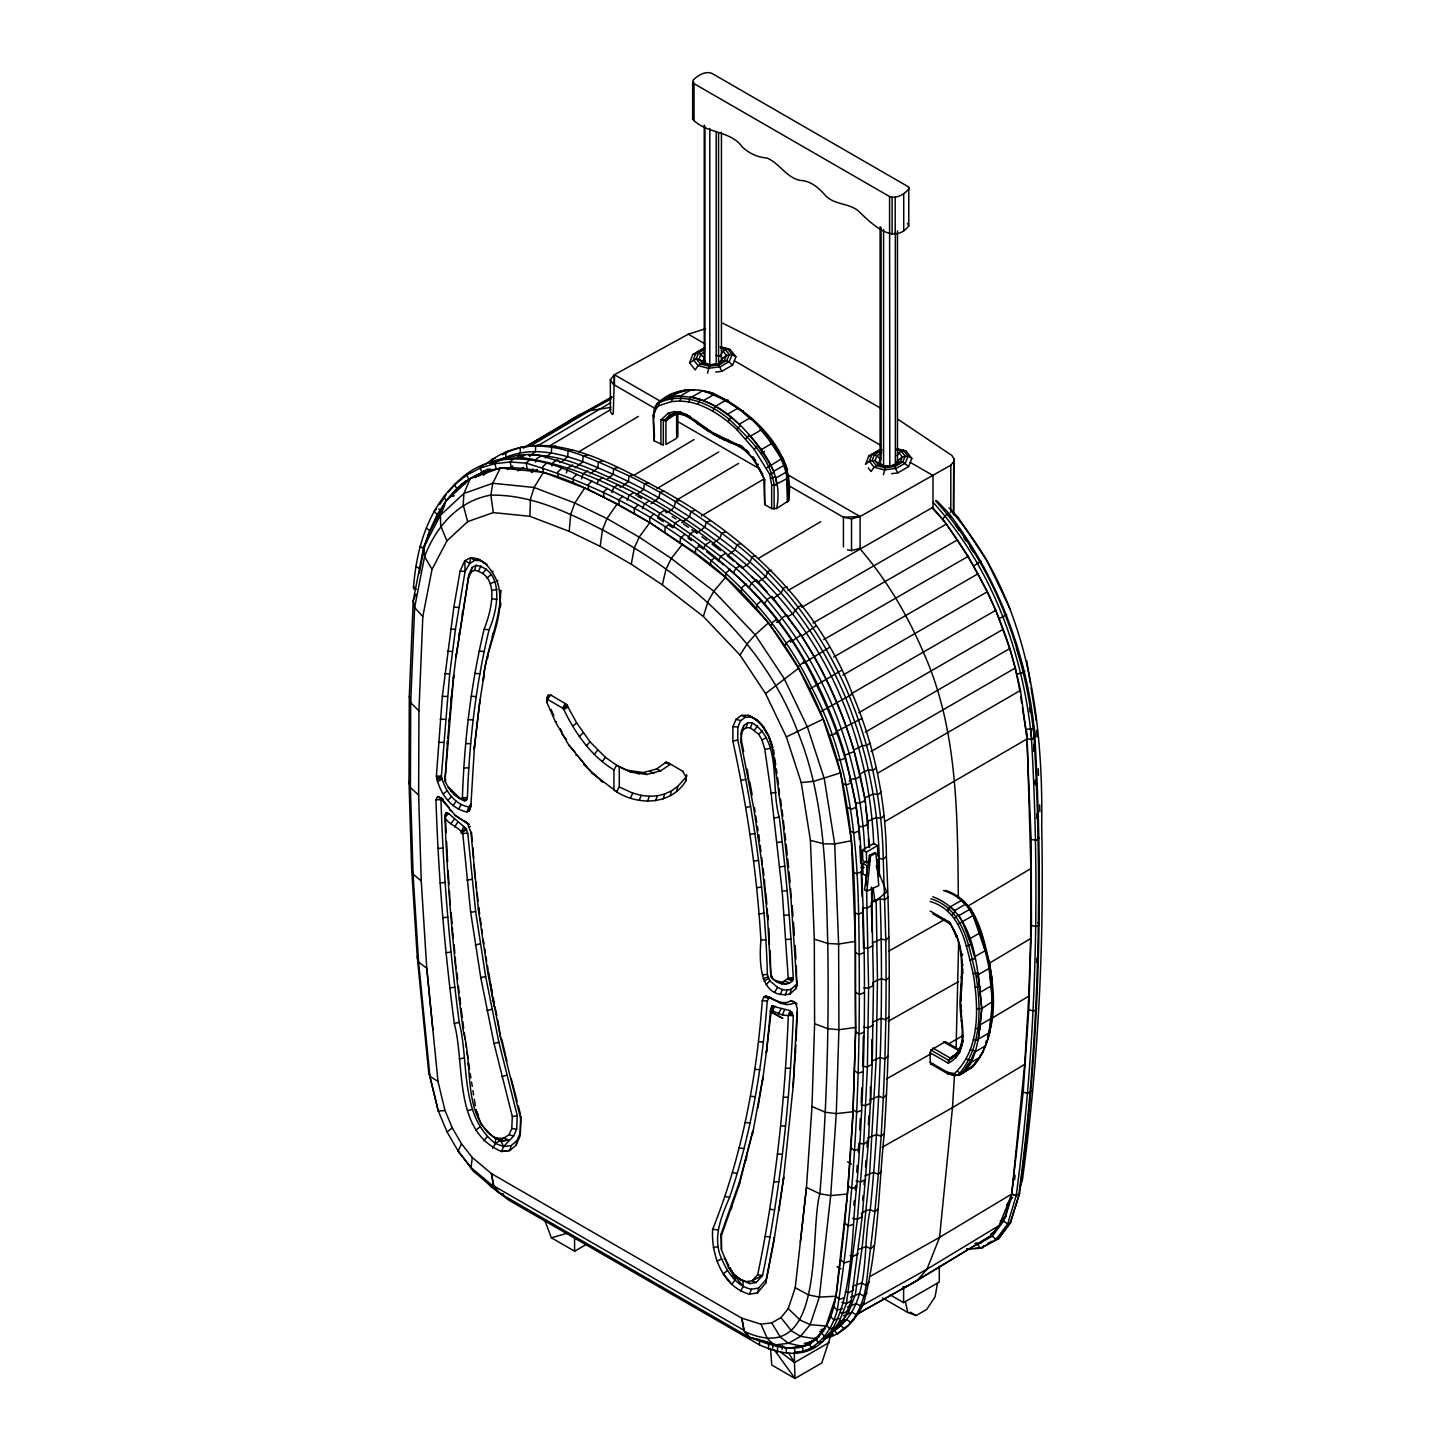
<?xml version="1.0" encoding="UTF-8"?>
<svg xmlns="http://www.w3.org/2000/svg" width="1451" height="1451" viewBox="0 0 1451 1451"><rect width="100%" height="100%" fill="white"/><g stroke="black" fill="none" stroke-linecap="round" stroke-linejoin="round"><path stroke-width="1.5" d="M677.835 436.824L677.871 412.701L665.918 420.663L660.93 419.938L668.149 413.263L673.754 411.612L679.993 412.048L686.577 414.533L712.804 432.688L742.858 447.089M444.967 1110.468L438.311 1111.14L428.607 1071.545L417.235 956.844L411.631 868.442L409.001 781.49L409.309 696.172L413.227 600.623L423.619 547.408L428.317 534.802L445.802 501.302C498.854 429.387 591.736 490.801 649.703 522.541L682.405 544.252C759.254 593.259 812.342 672.792 837.118 759.617C860.951 848.11 853.859 941.173 855.637 1031.879L853.025 1111.738C850.54 1161.217 846.477 1210.624 840.637 1259.831C836.628 1284.335 837.771 1312.121 821.774 1332.816C803.274 1358.517 772.658 1346.002 749.151 1337.115L744.417 1331.438L741.806 1318.161L491.436 1173.605L472.264 1157.499L461.491 1143.733L452.277 1127.844L444.967 1110.468L438.002 1081.43L426.757 968.198L421.243 880.938L418.632 795.094L418.94 710.863L422.821 616.548L432.017 569.391L446.89 540.915L467.675 521.635L493.267 512.602L529.869 516.302L569.191 531.338L600.206 546.356L631.294 564.221L662.327 584.844L703.372 616.475L739.974 655.036L765.548 693.596L786.351 736.908L801.224 782.542L810.42 840.329L814.301 939.123L814.61 1023.717L811.98 1106.514L806.466 1187.408L795.239 1287.69L788.256 1308.657L780.964 1317.599L771.732 1322.859L760.959 1324.183L741.806 1318.161L743.819 1330.259L750.113 1337.804L759.653 1339.618L759.435 1344.859C859.681 1389.931 849.035 1242.183 856.707 1186.882C865.268 1082.083 866.483 976.741 861.64 871.706C861.277 806.901 845.135 742.767 816.405 684.781C770.572 584.136 675.277 517.499 576.736 474.441C539.554 455.94 490.057 449.266 457.99 481.351C428.136 508.158 416.201 548.913 413.535 587.782L413.789 589.16M956.118 1048.13L958.621 943.223M966.529 1249.311L980.604 1248.241L995.985 1239.48L1007.683 1223.955L1010.222 1223.247L1019.545 1193.411L1010.222 1223.247L998.469 1238.864L980.604 1248.241L977.539 1244.559L992.321 1236.143L1003.566 1221.198L1011.728 1194.155L1024.66 1064.399L1028.813 996.148L1030.627 938.543L1030.917 868.55L1027.181 738.885L1020.488 690.404L1015.392 667.95L1009.805 648.506L995.767 610.272L987.387 591.718L968.234 556.35L946.306 524.119L932.612 507.36M732.846 741.189L732.918 726.606L736.092 719.297L741.425 715.361L748.19 715.307C762.101 720.131 769.211 734.333 772.839 747.664L768.413 736.002L762.627 726.316L755.608 719.134L764.06 727.459L762.627 726.316L768.776 736.002L773.129 751.745L782.724 820.831L790.904 897.552L796.853 984.231L795.964 988.512L789.961 994.062C758.51 999.83 759.308 960.109 760.904 940.139C756.932 873.194 747.102 806.683 732.846 741.189L737.707 739.883L737.852 727.078L740.681 720.621L745.433 717.157L751.491 717.157L758.002 720.893L748.19 715.307L751.491 717.157M961.288 1000.41L961.251 993.064L961.251 1000.392M825.546 1338.257L838.551 1327.066L843.829 1319.521L851.284 1300.822L862.202 1216.7L868.46 1141.338L872.232 1064.2L873.448 985.41L871.543 889.499M823.243 1338.91C841.997 1335.446 856.543 1319.775 863.817 1302.817C878.345 1247.806 878.49 1189.747 884.276 1133.322C890.279 1041.165 890.642 948.7 886.398 856.453C885.872 800.716 874.391 745.324 852.462 694.068C818.273 604.65 746.213 537.106 664.068 491.236C611.306 463.631 540.552 420.01 484.96 464.701M908.779 187.397L908.779 188.902C904.426 194.289 896.609 199.041 889.572 196.538L694.031 83.65L692.907 80.385C697.478 75.652 705.113 70.718 711.861 73.348L907.401 186.236L908.779 187.397L908.779 225.957C892.746 246.416 870.4 222.221 857.595 210.286C847.511 202.759 833.2 204.881 824.549 194.543C818.201 187.36 810.202 180.577 800.118 180.432C786.261 177.403 779.55 163.437 767.089 158.032C757.803 157.379 749.169 153.443 742.404 147.113C730.379 130.082 706.583 134.145 692.653 119.218L692.653 82.181M908.779 225.957L907.401 223.291M743.674 751.545L741.425 740.518L741.588 730.524L743.837 725.464L747.61 722.779L752.434 722.834C782.307 742.187 770.227 787.077 779.278 817.149C785.88 870.473 790.523 924.051 793.225 977.72L792.5 980.749C786.515 987.514 774.018 982.889 770.826 975.707L767.561 917.83L762.011 864.125L754.012 809.64L740.971 742.313L741.588 730.524M960.344 1048.529L957.424 1052.973L950.278 1058.087L948.283 1063.202C972.17 1050.778 959.238 1020.887 960.888 999.594C962.43 972.859 966.275 944.275 948.283 921.458C965.405 944.039 961.795 971.898 960.163 998.197C958.222 1018.874 971.59 1047.876 948.646 1060.3L948.283 1063.202L930.145 1052.737L930.943 1050.034L945.417 1041.673L959.564 1049.817M492.723 1148.213L495.426 1143.533L495.535 1138.31C461.98 1116.164 473.516 1066.612 463.54 1032.604C453.909 961.179 447.67 889.336 444.913 817.312L445.929 812.76L448.577 813.485L465.753 828.231L467.802 833.509L475.638 911.518L485.65 976.541L498.872 1042.199L517.263 1115.746L516.665 1129.186L513.618 1136.079L503.624 1146.562L501.484 1151.459C453.202 1131.236 465.245 1065.27 454.272 1023.3C444.532 949.154 438.311 874.554 435.971 799.809L437.531 796.853L442.301 798.485M863.363 1035.978L862.656 1066.358L867.39 1066.848L872.232 1064.2L871.906 1039.605M664.957 532.336L665.066 527.62L669.274 523.992M768.504 1349.23L768.631 1344.025M520.601 1118.521L520.02 1136.097L516.175 1145.165L509.845 1150.498L501.484 1151.459L509.845 1150.498L511.133 1145.637L516.919 1140.74L520.456 1132.433L520.982 1116.272L520.601 1118.521L500.867 1038.952L488.044 974.002L478.395 909.741L470.976 832.656L467.621 823.842L455.015 815.226L439.345 796.835M673.754 411.612L675.549 413.263L689.66 416.383C683.711 413.499 676.547 412.157 670.235 414.75L663.325 421.008L663.343 445.185L653.948 440.669C656.16 429.641 649.159 414.224 658.899 405.645L671.505 401.601L673.064 396.613C719.279 392.641 754.647 435.336 774.272 472.083M749.151 1337.115L787.022 1348.215L802.403 1346.328L815.589 1338.82L826.018 1326.033L835.957 1296.215L847.402 1194.046L853.025 1111.738L855.673 1027.435L855.383 941.354L851.429 840.782L840.601 772.839L823.116 719.134L798.649 668.185L768.558 622.787L725.482 577.444L695.319 553.738L649.848 522.614L617.237 503.86L584.68 488.08L543.436 472.337L500.359 467.947L470.287 478.612L445.802 501.302L437.204 514.47L429.732 530.74L423.855 548.895L419.339 573.127M856.344 1314.606L917.014 1280.634L989.528 1236.633L999.304 1225.406L1011.746 1194.028L1023.173 1092.023L1028.777 1009.715L1031.443 925.466L1031.135 839.404L1026.492 729.327L1033.547 728.692L1034.327 727.459L1033.058 726.407M1036.758 962.666L1036.885 958.222M529.869 516.302L530.486 499.108L534.077 487.463L543.436 472.337L542.511 467.041L546.447 463.268M861.168 1102.869L861.785 1087.833M861.078 1105.009L865.812 1105.608L870.654 1102.978L870.364 1087.071M795.874 1045.01L793.117 1086.745L797.252 1008.391L795.71 1003.639L793.897 1001.535L790.777 1000.845C781.617 1006.087 773.945 998.488 765.62 995.894L763.77 996.91L762.265 1000.827C756.588 1078.818 741.824 1156.61 712.641 1229.378C711.008 1254.807 722.616 1286.946 749.496 1294.256L757.476 1292.841L765.856 1282.884L774 1240.623L783.721 1177.051L778.951 1210.751L779.332 1207.305M796.073 1040.621L797.306 1012.145M500.305 592.316L500.722 590.176C500.649 620.865 485.704 649.74 483.292 680.465C484.979 647.11 508.104 614.535 497.149 581.361C492.161 570.551 483.945 557.674 470.596 557.71L464.828 560.721L460.112 571.041L453.855 607.098L442.337 696.299L436.388 776.122C439.091 791.865 450.409 808.86 467.004 811.943L469.199 810.964L470.831 806.393L474.513 745.941L480.027 699.582L474.169 749.568L474.513 745.941M437.531 796.853L441.594 798.503L440.977 799.682C443.299 874.191 449.52 948.573 459.223 1022.502C469.38 1062.404 459.278 1115.474 495.426 1143.533L509.065 1134.7L511.786 1128.552L512.33 1116.544L494.029 1043.541L480.753 977.593L470.686 912.334L462.833 834.017C459.35 826.744 448.631 825.093 444.913 817.312L445.929 812.76M457.627 797.107L461.2 798.939L462.416 797.651C464.32 740.989 470.868 684.364 484.144 629.208C490.638 612.449 501.411 575.811 474.55 570.261L471.194 572.093L468.455 578.224L456.013 657.013L468.836 574.777L472.083 567.504L476.091 565.31C505.365 570.769 497.439 610.907 489.041 629.843C475.819 684.781 469.308 741.171 467.403 797.597L466.061 800.517L464.374 800.771C455.342 797.071 447.652 789.435 445.004 779.967L453.764 675.078L451.061 700.035M930.145 1052.737L930.145 1062.259L947.594 1072.325L948.464 1073.994C977.865 1083.045 979.915 1025.422 981.765 1008.572C977.122 969.649 976.795 913.06 932.83 896.754M959.002 1075.318C997.109 1056.31 994.515 1004.019 989.274 968.289C981.855 938.942 977.557 900.853 943.531 890.569M740.336 1279.582L746.521 1281.65L752.053 1280.761L757.676 1274.83C775.433 1189.512 784.918 1102.615 788.31 1015.573L789.997 1010.603L793.298 1015.537C789.906 1102.778 780.384 1189.856 762.591 1275.375L756.134 1282.539L749.967 1283.573L740.336 1279.582L734.133 1274.722L728.547 1267.575L721.455 1249.601L721.292 1233.531L739.684 1181.241L752.906 1130.837L739.212 1185.104L720.911 1236.977M680.156 542.747L680.428 538.121L684.654 534.512M859.663 1129.749L860.298 1118.503M868.423 1124.688L868.931 1115.692M470.831 806.393L471.176 803.473L468.782 806.956C454.163 804.398 444.514 789.652 441.376 776.14L449.701 673.881L455.451 629.371L465.045 571.531L464.828 560.721L469.798 563.405L477.633 558.635L485.051 563.387M954.504 1074.574L952.491 1107.639L939.559 1237.377L926.953 1269.244L917.014 1280.634L856.689 1314.316M445.004 779.967L447.597 740.808L447.253 743.982M869.312 1276.898L939.559 1237.377L1011.746 1194.028L1016.153 1195.842L1019.563 1193.284C1040.294 1038.989 1043.759 882.77 1034.327 727.459M796.291 965.786L796.726 986.154M977.285 977.448L977.557 973.512M950.278 1073.958L948.392 1074.121L947.594 1072.325L954.468 1073.559C980.713 1048.674 978.482 1006.958 973.276 973.857C966.058 946.397 962.213 910.956 930.145 901.47M973.276 1039.678L978.174 1040.294L981.765 1008.572L978.174 972.696L973.276 973.857M986.245 950.822L985.737 952.4L973.095 915.599L969.087 908.544L970.501 908.181L973.947 914.982L982.236 936.983L989.963 965.35C993.554 987.895 995.985 1012.163 988.893 1034.11L992.484 1002.387L988.893 966.529L989.963 965.35C982.926 937.001 977.847 900.654 945.417 890.406M991.74 1014.848L992.52 1003.892M775.614 980.695L782.47 982.381L788.238 978.119L782.18 891.204L771.116 793.244L764.786 749.296L762.047 740.028L758.692 734.315L750.348 727.767L746.213 727.713L743.039 729.944L741.153 734.188M856.743 1172.154L857.233 1165.479M858.23 1152.13L858.883 1143.243M865.503 1167.094L865.993 1160.419M866.991 1147.07L867.48 1140.413M447.779 738.595L451.424 696.752M695.319 553.738L695.7 549.167L699.962 545.594M793.461 1083.571L783.34 1180.443M569.191 531.338L570.696 514.47L574.814 503.025L584.68 488.08M671.505 401.601L679.92 400.966L681.716 395.978C671.414 396.141 654.129 398.39 654.528 411.993M774 1240.623L774.399 1237.104L766.273 1279.256L758.692 1287.98L751.382 1289.286C736.382 1286.203 727.368 1272.019 721.655 1258.924C712.133 1238.156 721.22 1216.736 729.617 1197.329C751.038 1133.938 762.319 1067.537 767.253 1000.936L769.356 997.708C777.536 1001.263 785.789 1007.738 795.003 1002.55L796.091 1002.804M853.859 1205.201L854.258 1200.811M855.274 1189.82L855.691 1185.431M862.601 1200.14L863.019 1195.751M864.034 1184.778L864.433 1180.37M957.424 936.058L956.227 935.913M770.753 1008.409L766.328 1052.973L771.823 1005.996L789.997 1010.603M710.428 565.346L710.881 560.812L715.162 557.257M685.706 781.128L686.595 775.142L685.706 781.128C670.398 806.03 635.738 805.722 613.936 790.033L613.936 769.919L616.621 765.221L605.339 757.277L590.031 741.86L576.718 722.961L566.561 704.424L550.763 694.975L548.025 695.247L546.791 702.248L555.515 722.036L568.665 744.853L592.026 773.165L616.621 791.666L619.287 786.95L619.287 766.835L616.621 765.221L630.985 772.132L646.856 774.471L660.64 770.789L670.58 764.26L665.991 762.247L656.505 769.012L643.21 772.567L627.902 770.3M962.811 969.032L962.176 975.326L962.775 972.315M459.423 1000.374L459.731 997.454L460.566 1004.038M866.882 891.204L870.564 855.854L875.932 853.333L878.78 885.582L866.882 891.204L864.56 889.935L869.403 855.238L874.753 852.68L875.932 853.333M449.012 721.872L449.357 718.644M458.915 635.828L459.296 632.418M468.455 578.224L468.836 574.777M476.599 726.044L476.962 722.707M800.353 1242.11L806.466 1187.408L819.851 1193.81L830.697 1195.551L847.402 1194.046M462.125 614.861L462.506 611.361M487.536 658.464L487.953 654.836M758.329 1104.465L757.912 1108.02L762.936 1077.386L752.489 1134.482M795.239 1054.714L795.583 1051.576M1014.594 1179.754L1015.083 1175.328M1018.783 1194.844C1039.533 1040.421 1042.997 884.112 1033.547 728.692M765.856 1282.884L766.273 1279.256M492.361 636.971L492.796 633.271M746.249 1160.183L746.703 1156.429M500.395 606.99L500.867 603.144M472.264 1157.499L471.067 1167.565L473.606 1171.41L499.253 1192.668M705.531 328.724L688.282 334.202L614.426 374.703L613.247 413.952M953.361 513.817L953.779 458.607L952.001 455.56L898.133 419.412M453.401 678.415L456.394 653.639M796.508 987.133L797.125 982.726M741.28 591.845L741.824 587.455L746.104 583.919M739.212 1185.104L739.684 1181.241M770.826 975.707L770.155 950.623M731.395 1209.173L731.903 1205.219M796.853 984.231L797.179 981.565M769.411 944.329L768.849 928.513M600.206 546.356L602.437 529.851L606.953 518.587L617.237 503.86M692.653 119.218L692.907 117.44M762.537 1080.832L766.708 1049.635M794.803 948.083L795.148 945.508L795.91 959.02M452.621 936.421L452.422 927.606M449.919 904.717L449.484 890.914M781.998 1349.212L782.524 1345.621M470.124 809.604L470.741 805.486M767.561 917.83L767.307 908.671M654.619 411.758L655.272 407.368L653.222 415.421L653.948 440.669M790.904 897.552L790.668 888.737M474.785 877.982L474.241 864.742M765.094 891.095L764.441 879.741M795.964 988.512L796.98 983.325M455.777 968.307L455.306 957.388M736.908 429.677C723.342 416.818 707.272 405.681 688.717 401.854L690.73 396.885C709.811 400.821 726.316 412.247 740.246 425.469L736.908 429.677L754.139 449.302L769.683 474.277L771.678 484.815L771.678 508.63L776.684 508.43L788.6 500.776C796.399 452.059 752.706 411.776 712.749 393.185C693.215 386.365 664.612 389.412 654.183 409.236L654.782 411.25M479.628 703.01L483.691 676.928M445.04 780.475L445.348 776.865M762.011 864.125L761.811 857.686M478.395 909.741L478.776 907.474L479.664 913.894M516.175 1145.165L516.919 1140.74M756.606 608.114L757.313 604.069L761.666 600.623M779.387 795.039L779.151 788.492M937.509 1283.047L935.097 1296.741L926.754 1309.401L916.125 1315.549L907.782 1312.502L882.607 1297.974M772.621 1348.179L773.274 1344.497M707.508 373.161L709.648 365.017L718.082 363.911L721.818 371.311L715.688 372.109M743.039 729.944L743.837 725.464M883.441 474.749L885.582 466.605L894.034 465.499L897.734 472.881L891.603 473.679M751.763 457.265L745.651 449.955L739.049 444.84L751.763 457.265L762.773 474.169M773.129 751.745L773.51 749.605L774.145 753.94M482.82 941.772L483.219 939.613L483.909 943.93M631.294 564.221L634.25 548.133L639.165 537.124L649.848 522.614L649.667 517.717L653.821 514.089M758.311 836.955L758.71 834.797L759.562 841.036M468.111 1064.961L468.51 1062.803L469.525 1069.224M989.673 1028.541L990.743 1022.955M471.194 572.093L472.083 567.504M427.011 541.459L428.317 534.802M475.565 1111.956L475.964 1109.888L478.395 1115.384M488.461 971.97L494.065 1006.414M948.827 514.996L949.117 513.563L936.711 500.631M469.199 810.964L470.16 806.339M754.012 809.64L754.429 807.572L755.082 811.762M676.728 791.14L677.708 786.424L686.432 776.702M770.554 1348.396L771.751 1365.028L795.003 1378.45L821.756 1363.015L830.625 1336.117M771.823 1005.996L770.408 1011.583L782.688 1018.312L770.408 1011.583M787.385 502.246L786.424 470.723L787.512 469.652L782.905 457.99L766.727 467.893M749.097 782.162L747.265 769.193M697.786 404.194L700.071 399.315M546.646 700.507L548.025 695.247M721.455 1249.601L721.292 1233.531M662.327 584.844L665.973 569.245L671.305 558.472L682.405 544.252M961.85 1044.611L962.902 1040.204M670.271 795.71L671.45 790.886L677.708 786.424M757.476 1292.841L758.692 1287.98M740.971 742.313L741.425 740.518M789.961 994.062L791.212 989.201L796.635 984.195M500.867 1038.952L497.693 1019.763M897.48 230.836L897.48 460.42L895.376 464.048L889.789 466.279L883.586 465.88L880.104 463.087L881.083 459.368L881.083 227.535M771.261 626.215L772.204 622.66L776.611 619.359M663.198 798.975L664.576 794.042L671.45 790.886M746.213 727.713L747.61 722.779M535.51 462.125L536.507 458.716L541.205 455.814C643.047 485.468 740.083 547.081 800.916 635.048L801.786 636.209C824.603 671.323 841.997 709.829 853.805 749.986L865.286 800.263L869.602 847.547M551.87 466.043L552.885 462.615L557.583 459.713L560.122 462.706M566.398 472.99L567.94 467.839L572.637 464.937M987.478 1036.54L989.328 1030.41L989.963 1032.332C985.9 1045.627 980.803 1061.026 969.087 1069.224L974.328 1064.798L982.744 1052.138L981.602 1054.061M1011.492 1197.057L1005.343 1217.389L994.352 1232.026L990.725 1234.075M1016.153 1195.842L1007.683 1223.955L1003.566 1221.198M959.8 1052.32L959.474 1049.871L962.648 1041.038L962.122 1045.155M474.55 570.261L476.091 565.31M703.372 616.475L707.979 601.585L713.838 591.246L725.482 577.444L725.972 572.945L730.252 569.372M581.506 478.866L583.102 473.751L587.818 470.85M712.804 410.978L715.488 406.262L726.189 400.077L728.021 400.041L728.855 401.709M774.798 1005.978L772.023 1011.891L770.826 1010.64L772.821 1005.525M597.25 483.709L598.356 480.335L603.072 477.433M1019.581 1188.333L1022.411 1179.863A2630.409 1518.671 60 0 0 1041.709 826.798C1043.215 716.395 1027.78 598.737 952.509 512.584M785.317 995.186L787.022 990.199L791.212 989.201M655.616 800.825L657.321 795.819L664.576 794.042M445.131 780.983L445.421 778.117M467.004 811.943L468.782 806.956M611.887 492.56L613.682 487.572L618.38 484.67L620.647 487.5M647.563 801.297L649.359 796.309L657.321 795.819M749.496 1294.256L751.382 1289.286M445.802 501.302L440.415 515.268L423.619 547.408L424.599 556.567L414.623 607.588L410.706 702.683L410.415 787.621L413.063 874.173L418.613 962.158L429.931 1076.316L438.311 1111.14M446.817 812.451L444.913 817.312L448.577 813.485M627.122 500.359L629.027 495.444L633.742 492.542M710.518 365.471L705.295 364.092L702.901 361.081L704.261 357.563L698.548 352.919L692.798 354.552L689.57 362.804L695.192 369.914L698.076 365.616L702.393 363.113L710.518 365.471L718.082 363.911M878.834 462.651L880.213 459.151L876.948 455.632L872.015 454.344L868.732 456.122L865.521 464.393L869.312 461.237L875.026 460.511L881.229 465.662L886.452 467.059L878.345 464.683L874.01 467.186L871.126 471.502L868.315 467.947M732.664 365.035L735.893 356.765L732.102 354.624L726.371 355.368L722.58 358.506L721.201 362.024L726.933 360.392L732.664 365.035L721.818 371.311M897.734 472.881L908.598 466.605L911.845 458.353L906.222 451.243L903.338 450.245L899.003 452.766L897.081 455.632M639.165 800.372L641.197 795.384L649.359 796.309M415.784 594.402L413.227 600.623L414.623 607.588L422.821 616.548M642.376 508.793L644.407 503.932L649.123 501.03M771.243 1010.44L782.361 1015.047L784.429 1010.077M750.348 727.767L752.434 722.834M470.287 478.612L463.885 493.485L463.195 504.875L467.675 521.635M533.007 468.873L531.392 472.609L537.287 469.362M785.1 645.84L786.369 642.938L790.849 639.782L790.469 642.122L800.916 635.048C824.168 671.087 842.052 710.482 854.276 751.564L845.044 755.046C823.842 684.255 786.297 616.058 728.402 568.846M948.464 1073.994L958.367 1075.409L962.394 1072.996L970.9 1060.228L975.036 1050.796L970.193 1049.889M727.84 421.552L730.905 417.108M780.185 994.497L782.379 989.582L787.022 990.199M473.606 1171.41L458.153 1151.078L461.491 1143.733M436.551 520.891L444.75 505.365M630.496 798.014L632.763 793.117L641.197 795.384M478.667 570.733L480.988 565.872M778.588 1013.904L780.928 1009.044M824.204 1338.384L833.726 1329.678L839.004 1322.133L846.459 1303.451L857.378 1219.33L863.635 1143.987L867.39 1066.848L868.623 988.077L866.61 889.916M1011.093 1221.397L998.469 1238.864L995.985 1239.48L992.321 1236.143M500.359 467.947L492.76 483.274L490.873 495.117L493.267 512.602M673.119 394.599L670.834 394.581L667.351 398.082L670.834 394.581L683.784 390.446L694.521 389.884L692.435 389.793M1031.008 1091.061L1027.616 1093.437L1023.173 1092.023M463.758 826.399L461.218 832.439L466.732 829.863M984.141 1245.575L982.998 1247.679L974.909 1248.295M458.462 809.386L461.055 804.634M723.378 564.802L718.372 560.775L720.875 556.186L725.627 553.303M733.408 572.873L735.965 568.32L740.699 565.437L742.15 567.831L746.993 565.038L750.167 561.972L751.89 556.894L755.808 555.715M740.518 1291.281L743.148 1286.547L743.039 1281.215L734.133 1274.722L743.039 1281.215M546.973 699.799L550.763 694.975M613.936 769.919C591.083 755.971 575.195 733.317 563.822 709.521L562.643 708.106L565.328 703.39M956.227 1057.906L956.155 1055.185L960.598 1047.695M749.206 587.256L751.799 582.794L756.551 579.91L767.162 591.972M774.78 992.012L777.518 987.351L769.792 980.749L767.398 974.51C765.167 895.557 754.502 817.004 737.707 739.883M884.765 821.592L1027.181 738.885L1031.661 739.502L1035.035 737.199C1028.015 656.342 998.252 578.205 949.117 513.563L945.562 515.359L942.769 519.113C980.296 570.261 1009.515 629.045 1019.944 691.982M985.737 1044.611L986.245 1040.621M677.726 412.683L676.638 414.478L676.638 438.311L665.918 444.478L665.918 420.663L670.235 414.75L677.907 413.462M974.328 1064.798L973.095 1066.811L962.394 1072.996L956.155 1075.318L954.468 1073.559M952.037 915.236L955.502 911.174L950.278 906.821L948.392 908.852L947.594 911.554L950.278 906.821L960.979 900.654L962.865 900.491L968.089 905.968L960.979 900.654L962.793 900.618L963.645 902.286M991.069 1022.629L991.432 1019.219M764.55 603.543L767.253 599.317L771.986 596.452L801.786 636.209L816.206 625.707M739.974 655.036L747.591 643.319L755.155 634.776L768.558 622.787M439.78 504.44L445.765 495.408M961.596 983.415L961.233 986.716M735.893 356.765L730.288 349.655L727.404 348.675L723.07 351.178L720.186 355.495L722.58 358.506M454.635 826.87L457.645 822.391M754.574 730.034L757.567 725.554M771.061 976.849L771.769 975.798L772.512 977.448L771.043 976.704M961.378 988.349L961.015 991.505M745.687 438.946L749.26 434.974C768.395 455.995 782.615 478.993 776.684 508.43M602.238 761.702L605.339 757.277M453.057 805.631L456.176 801.242M980.332 561.936L980.967 561.047L974.074 565.799M961.233 996.71L960.888 999.594M993.554 1000.9L981.765 1008.572L976.777 1008.771M797.977 666.843L804.162 661.674L803.455 663.325L829.428 647.418M734.95 1280.127L729.835 1267.775L734.823 1276.082L728.547 1267.575L729.835 1267.775L734.913 1276.136L734.95 1280.127L731.757 1284.407L723.396 1273.797L727.441 1270.514M482.893 573.363L486.139 569.082M450.88 823.66L454.127 819.398M961.378 1005.253L961.015 1007.865M959.202 1052.936L948.555 1060.264L930.943 1050.034M786.859 484.561L843.43 517.227L851.519 518.878L860.098 516.538L950.822 465.191L953.361 461.98M497.149 581.361L497.874 580.454M594.257 754.411L597.612 750.24M961.596 1010.458L961.233 1012.907M1006.432 1205.001L1012.689 1197.347M612.286 414.514L610.363 411.413L610.363 379.654L614.426 374.703L661.221 401.709M1006.395 1215.775L1000.192 1221.107M546.791 702.248L547.136 696.97M957.424 1052.973L950.278 1058.087L932.83 1048.003M563.133 708.523L566.561 704.424M754.139 449.302L757.912 445.602M483.745 1140.812L487.191 1136.75M991.069 980.531L992.139 979.262L989.328 964.589M791.756 1011.601L788.31 1015.573L782.361 1015.047M803.582 1346.002L807.554 1345.15L810.148 1342.157L817.385 1339.037M483.292 475.021L489.712 468.999M459.84 486.103L450.517 496.532L454.254 495.861M448.341 492.07L457.99 481.351M766.237 984.685L769.792 980.749M447.924 800.39L451.551 796.526M484.035 474.767L489.912 469.326M586.385 745.723L590.031 741.86M954.468 918.247L958.367 914.71L962.394 921.784L970.9 944.365L975.036 958.585L970.193 960.09M724.158 1258.906L724.938 1258.09L728.855 1265.834M849.234 781.2L851.193 779.151L855.782 778.752L860.624 776.067L859.953 774.09L864.778 771.315L868.768 769.901L873.194 770.318L876.386 767.67M445.294 781.509L445.675 779.423M869.276 1282.14L866.138 1285.26C863.635 1301.565 857.178 1317.961 844.409 1328.935L841.127 1325.869L837.481 1326.468L848.273 1313.028L855.346 1294.546L862.148 1247.425L869.657 1173.206L876.223 1058.523L877.456 980.024L876.15 900.092L880.213 898.84L884.856 899.783L887.994 897.008M878.018 1208.756L874.862 1211.857L866.138 1285.26L861.531 1282.974L854.258 1285.659M873.955 1245.72L870.8 1248.839L866.193 1246.554L858.938 1249.275M867.099 1292.932L863.925 1296.069L859.391 1293.712L850.54 1297.321M863.817 1302.817L860.588 1305.991L856.253 1303.542L847.457 1307.097M461.998 831.913L465.753 828.231M859.5 1311.686L856.217 1314.914L852.154 1312.284L843.448 1315.821M881.482 1171.302L878.327 1174.385L874.862 1211.857L870.255 1209.644L866.211 1210.533L861.386 1213.308L862.202 1216.7L857.378 1219.33L852.626 1218.368M436.279 509.138L434.049 511.278L437.204 514.47M884.276 1133.322L881.138 1136.369L878.327 1174.385L873.72 1172.299L864.85 1175.981M445.82 494.7L443.534 496.913L446.328 500.432M498.6 460.003L494.809 463.667L480.263 468.02L466.787 475.13L454.453 484.761L456.865 488.624M854.149 1319.285L850.739 1322.55L847.058 1319.721L840.075 1322.26M470.414 471.648L466.787 475.13L468.818 479.374M483.999 464.447L480.263 468.02L481.95 472.573M514.017 458.262L510.135 461.98L494.809 463.667L496.169 468.528M530.05 459.405L526.133 463.159L510.135 461.98L511.26 467.059M758.692 734.315L762.482 730.669M561.537 468.51L557.601 472.264L558.454 477.56M576.736 474.441L572.782 478.213L573.58 483.437M886.47 1094.925L883.333 1097.917L881.138 1136.369L876.513 1134.428L867.644 1138.183M839.73 1331.71L837.318 1333.995L834.488 1330.658C872.631 1303.959 861.295 1249.13 870.255 1209.644C880.63 1106.424 883.405 1002.514 880.213 898.84M888.048 1056.092L884.91 1059.049L883.333 1097.917L878.707 1096.158L869.838 1099.949M592.044 481.061L588.054 484.797L588.761 489.966M563.423 708.868L567.268 705.259M829.482 1337.441L833.219 1333.959M607.443 488.334L603.416 492.034L603.961 497.131M888.973 1016.843L885.835 1019.745L884.91 1059.049L880.285 1057.453L871.398 1061.298M622.878 496.242L618.815 499.942L619.196 504.948M962.648 954.014L962.122 955.483M579.294 736.473L583.211 732.936M889.282 977.248L886.144 980.078L885.835 1019.745L881.192 1018.348L872.323 1022.248M638.349 504.785L634.232 508.467L634.45 513.364M888.955 937.292L885.817 940.103L886.144 980.078L881.501 978.863L877.456 980.024L872.631 982.799L873.448 985.41L868.623 988.077L863.871 987.859M487.028 578.06L490.964 574.596M765.548 693.596L798.649 668.185M884.076 815.607L880.938 818.364L876.295 817.493L867.426 821.574L867.789 828.013M886.398 856.453L883.26 859.21L885.817 940.103L881.192 939.015L872.305 943.005M672.684 414.805L665.918 420.663L660.93 419.938L660.93 444.695M881.102 791.956L877.946 794.676L873.357 793.933L864.506 798.05L865.032 802.312M981.602 938.18L982.236 936.983M689.57 362.804L696.244 358.814L702.901 361.081M871.38 887.123L872.631 900.309L874.935 901.579L886.615 892.02L876.132 865.902M676.239 412.556L668.222 417.834L677.145 412.683M562.716 425.887L567.359 422.15M459.477 1153.364L447.071 1131.98L452.277 1127.844M443.281 793.915L447.361 790.668M475.765 1130.184L479.882 1126.992M466.351 480.607L461.164 484.616L464.81 484.054M473.334 477.433L488.008 468.963M475.257 477.669L484.162 470.65M478.377 476.218L485.214 470.922M572.601 726.135L576.718 722.961M869.983 743.075L866.719 745.56L862.547 745.651L853.805 749.986L859.391 771.896M809.731 688.989L841.544 670.308M840.927 1330.585L847.91 1325.597M1006.74 614.698L999.376 618.507M861.967 718.426L837.318 731.032M469.471 826.997L470.378 826.399M852.462 694.068L820.268 711.969M509.954 456.231L495.498 460.529L490.837 463.413C507.07 457.355 523.485 451.986 541.205 455.814M505.293 459.133L520.546 457.5L525.244 454.598M679.884 520.165L675.168 523.031L672.883 527.765L669.074 525.316M792.645 1012.925L788.31 1015.573L793.298 1015.537M710.464 541.676L705.712 544.56L703.263 549.167L698.203 545.503M999.304 1225.406L926.953 1269.244L860.697 1306.299M764.024 981.184L768.413 978.536M1024.66 1064.399L952.491 1107.639L882.226 1147.233M524.809 447.216L612.086 396.83M523.285 448.196L578.931 415.004L589.65 410.706L611.071 398.952M486.829 471.793L490.674 469.507M530.123 446.201L589.65 410.706L610.889 407.368M988.857 963.5L1030.627 938.543M962.358 1035.905L948.845 1043.722M990.833 1018.874L1028.813 996.148M537.614 445.838L610.744 402.689M507.27 469.399L513.019 465.971M549.439 446.056L610.98 409.382M517.898 470.886L523.63 467.476M578.641 451.914L638.386 416.419M968.234 905.914L1030.917 868.55M634.268 475.039L694.086 439.562M656.904 488.606L718.698 452.005M676.765 500.015L738.559 463.413M701.45 515.921L763.28 479.374M758.782 558.182L820.704 521.689M1020.488 690.404L878.036 772.966M787.947 590.521L932.993 507.233L932.993 475.493L910.267 462.361M1015.392 667.95L870.963 751.564M877.547 845.588L873.702 843.448L862.529 849.996L866.374 852.136L877.547 845.588L877.837 856.217M563.822 709.521L568.266 706.945M801.696 607.334L946.306 524.119M813.013 623.041L957.606 539.79M1009.805 648.506L865.376 732.066M862.529 849.996L862.819 860.606L866.646 862.746L870.382 860.57M823.678 639.655L968.234 556.35M1003.24 629.244L858.792 712.749M833.672 657.049L978.192 573.689M995.767 610.272L851.284 693.741M692.798 354.552L705.15 347.533L696.081 352.756L693.378 359.667L698.076 365.616L708.36 368.318L720.331 366.758L729.381 361.535L732.102 354.624L727.404 348.675L721.238 347.043M704.334 349.582L698.548 352.919L696.244 358.814L700.234 363.875L709.013 366.178L719.206 364.854L726.933 360.392L729.236 354.516L725.228 349.437L720.839 348.294M704.207 352.212L701.014 354.062L699.092 358.923L702.393 363.113L705.295 364.092M529.561 456.503L535.473 451.424L535.655 445.783L539.972 444.75M545.376 457.845L551.362 452.694L551.688 446.908L555.969 445.929M716.594 364.691L724.466 360.229L726.371 355.368L723.07 351.178M656.977 403.578L667.696 397.411M669.945 397.139L680.646 390.972M561.718 461.781L567.704 456.63L568.085 450.789L572.347 449.792M680.592 395.887L691.293 389.702M691.873 397.012L702.574 390.827C741.135 403.16 779.133 437.622 787.385 478.431L774.127 485.305L771.678 484.815L776.684 484.616L775.705 476.907L770.862 478.268M575.14 467.929L582.758 461.835L583.175 456.013L587.437 455.052M703.572 400.494L714.273 394.309M590.267 473.806L597.903 467.748L598.392 461.962L602.618 460.965M607.044 479.41L613.102 474.296L613.682 468.564L617.908 467.567M727.404 414.26L738.106 408.076M622.243 486.575L628.356 481.496L629.081 475.855L633.253 474.822M739.103 424.272L749.822 418.088M635.883 495.317L643.627 489.332L644.516 483.763L648.651 482.693M750.403 436.189L761.104 430.004M651.136 503.733L658.935 497.766L659.987 492.306L664.068 491.236M761.031 449.737L771.732 443.553M760.941 453.528L764.514 451.461M681.625 522.705L689.515 516.792L690.912 511.514L694.902 510.389M774 471.14L784.701 464.955M776.013 477.978L786.714 471.793M691.764 529.651L696.825 533.116L704.769 527.221L706.292 522.034L710.264 520.873M868.732 456.122L881.083 449.103L872.015 454.344L869.312 461.237L874.01 467.186L884.312 469.906L896.265 468.347L905.333 463.105L908.036 456.194L903.338 450.245M882.208 450.046L874.481 454.508L872.178 460.384L876.168 465.445L884.947 467.766L895.14 466.424L902.867 461.962L905.17 456.086L901.162 451.025L896.791 449.864M881.736 452.875L876.948 455.632L875.026 460.511L878.345 464.683L881.229 465.662M773.292 598.483L781.364 592.77L783.286 588.127L787.149 586.821M987.387 591.718L842.886 675.114M872.033 931.85L871.344 902.867L876.15 900.092M954.849 910.394L965.55 904.209M959.002 915.527L969.703 909.342M969.195 939.105L979.897 932.92M974.637 956.789L985.338 950.605M978.573 974.455L989.274 968.289M980.967 991.831L991.668 985.646M544.578 1219.856L551.362 1237.794L574.614 1251.215L586.077 1244.595M980.967 1024.388L991.668 1018.203M978.573 1038.989L989.274 1032.804M955.103 1055.675L958.676 1053.607M974.637 1052.12L985.338 1045.935M969.195 1063.51L979.897 1057.326M774.163 1349.648L795.003 1378.45L794.477 1362.562L829.301 1342.447M890.043 1294.782L903.61 1302.617L939.287 1282.013L939.287 1266.415M762.047 740.028L766.491 737.471M989.528 1236.633L906.857 1286.402L902.83 1287.037M987.968 1243.398L991.795 1241.222M995.622 1239.045L999.449 1236.887M862.837 863.399L866.7 865.54L866.827 876.241L863 874.119L862.837 863.399L866.555 861.295M888.484 951.294L945.073 919.299M888.212 1021.323L958.476 981.656M886.38 1078.945L931.288 1053.626M873.139 945.508L868.297 948.174L863.563 948.065L862.638 910.158M568.901 420.917L611.85 397.356M873.139 1024.986L868.297 1027.634L863.563 1027.29M868.46 1141.338L863.635 1143.987L860.461 1143.479M851.284 1300.822L846.459 1303.451L841.78 1302.381M848.055 1310.688L843.249 1313.318L840.22 1312.538M865.667 1179.282L860.824 1181.894L856.09 1181.041M858.14 1253.628L853.297 1256.258L850.141 1255.587M839.004 1322.133L843.829 1319.521M833.726 1329.678L838.551 1327.066M827.614 1335.918L832.421 1333.324M957.896 924.251L973.947 914.982M502.391 454.852L510.099 450.789L524.627 446.436M489.749 463.54L495.498 460.529M498.455 461.019C535.401 440.052 577.897 458.806 613.102 474.296C656.868 494.029 697.441 520.238 735.113 549.856C833.654 625.998 881.047 754.212 879.324 876.331M823.116 719.134L786.351 736.908M490.184 583.955L494.718 581.633M771.678 508.63L764.713 504.603L764.713 479.864L757.059 464.864L758.293 464.229M894.034 465.499L892.528 466.261L900.4 461.817L902.867 461.962L908.598 466.605M670.888 415.657L680.682 413.372M950.278 1058.087L956.155 1055.185M717.066 1261.155L721.655 1258.924M774.326 472.192L769.683 474.277M970.9 944.365L966.185 946.252M845.099 758.057L840.147 760.288L837.118 759.617M437.277 781.436L441.938 779.405M807.554 1345.15L811.254 1343.553M851.556 782.815L846.55 784.9L843.267 783.721M856.308 807.173L851.247 809.186L847.819 807.681M859.318 830.861L854.24 832.838L850.739 831.205M861.64 871.706L856.562 873.683L853.061 872.033M863.218 912.28L858.14 914.239L854.657 912.498M864.179 952.6L859.119 954.522L855.618 952.636M802.04 605.43L798.25 606.863L792.754 613.791L787.947 616.566L786.841 614.934L782.071 617.781L779.187 621.627L776.539 622.298M864.506 992.593L859.445 994.461L855.945 992.448M763.099 978.754L767.833 977.013M840.601 772.839L813.866 781.309L801.224 782.542M864.197 1032.241L859.137 1034.073L855.637 1031.879M863.272 1071.545L858.212 1073.323L854.712 1070.929M861.694 1110.414L856.634 1112.155L853.152 1109.598M859.5 1148.866L854.439 1150.552L850.957 1147.814M856.707 1186.882L851.646 1188.532L848.164 1185.612M980.35 986.698L975.38 987.478M555.515 722.036L556.513 721.727M673.064 396.613L660.132 400.766L655.489 406.226L655.943 408.602M675.259 393.91L685.942 390.519L683.784 390.446M853.242 1224.372L848.182 1225.986L844.7 1222.939M849.161 1261.336L844.119 1262.95L840.637 1259.831M844.5 1297.774L839.44 1299.37L835.957 1296.215L819.325 1297.121L808.515 1294.909L795.239 1287.69M842.305 1308.566L837.245 1310.144C832.711 1327.792 821.32 1345.113 803.382 1351.171L802.222 1346.746M771.66 570.225L767.76 571.44L765.983 576.41L757.948 582.214L751.636 576.464M838.968 1318.506L833.98 1320.047L830.77 1316.746M501.828 1076.642L506.671 1075.173M834.561 1327.411L829.646 1328.898L826.762 1325.452M740.717 543.581L736.8 544.76C703.209 518.442 667.424 494.718 629.081 475.855C594.964 460.765 558.835 440.469 520.238 447.525L520.31 452.948L517.681 456.122L524.156 455.487M829.101 1335.065L824.295 1336.498L821.774 1332.816M725.536 531.937L721.6 533.116L719.986 538.248L712.006 544.107L720.403 550.564M822.771 1341.431L818.074 1342.828L815.97 1338.892M815.68 1346.492L811.091 1347.798L809.458 1343.608M551.362 1237.794L568.193 1233.005M494.029 1043.541L498.872 1042.199M495.099 458.335L492.052 459.151L492.542 462.361M679.503 500.486L675.459 501.593L674.243 506.961L671.214 510.117L666.39 512.892L664.522 510.28L659.788 513.164L657.648 517.953L663.361 521.635M847.475 549.802L851.519 550.636L860.098 548.297L860.098 516.538L787.966 474.894M807.844 1349.92L795.148 1353.076L794.404 1348.378M436.715 779.423L441.594 778.135M510.099 450.789L505.637 451.968L506 457.083M486.992 1010.513L491.871 1009.316M740.862 780.457L745.76 779.314M492.089 590.394L496.986 589.306M713.203 1247.642L718.1 1246.536M761.739 429.677L759.979 428.789L768.631 439.417L770.1 439.109L782.778 458.625M480.753 977.593L485.65 976.541M467.385 1110.559L472.3 1109.525M814.99 1337.931L818.908 1337.097M804.289 1343.39L810.148 1342.157M745.705 807.518L750.62 806.502M475.311 944.873L480.245 943.912M759.073 914.057L764.06 913.114M851.429 840.782L834.706 843.956L823.823 843.829L810.42 840.329M749.949 834.434L754.883 833.509M459.241 1058.904L464.175 1057.997M771.116 793.244L776.067 792.391M436.515 778.208L441.449 777.373M470.686 912.334L475.638 911.518M764.786 749.296L769.719 748.498M454.272 1023.3L459.223 1022.502M512.33 1116.544L517.263 1115.746M821.085 1329.569L825.075 1328.916M747.356 450.789L745.651 449.955M1017.187 674.098L1024.043 672.194L1024.859 671.269L1023.699 670.87M753.595 861.187L758.547 860.389M855.383 941.354L838.624 944.039L827.741 943.458L814.301 939.123M980.35 1028.813L975.38 1028.487M774.308 817.911L779.278 817.149M449.883 987.931L454.852 987.17M777.228 842.451L782.18 841.725M466.896 880.086L471.865 879.397M779.84 866.9L784.81 866.211M756.642 887.722L761.612 887.051M446.056 952.708L451.025 952.037M855.673 1027.435L838.914 1029.72L828.049 1028.741L814.61 1023.717M782.18 891.204L787.149 890.588M495.426 1143.533L503.624 1146.562L511.133 1145.637M495.535 1138.31L500.867 1140.994L508.721 1140.123L504.694 1138.328L495.535 1138.31L486.702 1131.653M442.809 917.721L447.779 917.141M784.229 915.4L789.199 914.855M492.887 1136.713L499.09 1139.017L500.921 1141.048L508.721 1140.123M853.025 1111.738L836.284 1113.606L825.419 1112.246L811.98 1106.514M440.125 882.952L445.094 882.444M462.833 834.017L461.218 833.037L467.802 833.509M785.989 939.559L790.976 939.051M757.059 464.864L764.713 479.864L763.825 479.138L764.713 504.603M528.454 455.07C562.988 453.837 594.692 471.158 625.472 484.725C663.397 503.352 698.747 526.876 731.939 552.94C820.649 621.445 869.621 733.97 873.702 844.573M442.464 799.755L449.375 807.844M438.002 848.472L442.99 848.019M760.904 940.139L765.892 939.686M704.243 125.076L704.243 359.159L704.95 362.732L709.793 364.745L716.195 364.183L716.195 132.349M930.145 1062.259L930.943 1064.036L932.83 1063.873M788.238 978.119L793.225 977.72M968.089 1064.49L970.519 1064.29M966.819 1248.93L970.864 1248.604M974.891 1243.235L981.511 1242.727M743.275 410.796L741.624 410.923L750.947 419.285L752.543 419.103L758.819 426.594M970.9 1060.228L966.185 1059.085M744.345 448.504L741.316 446.201C721.093 440.542 702.048 428.589 686.577 414.533M795.148 1352.096L799.519 1351.897M762.41 974.727L767.398 974.51M860.098 516.538L843.43 517.227L843.43 546.864M773.818 1181.894L778.842 1181.694M447.851 786.406L460.257 798.685M845.044 755.046L855.745 803.092L860.443 802.929L865.286 800.263L859.953 774.09M435.971 799.809L440.977 799.682M795.438 1346.963L799.628 1346.854M715.488 434.302L720.857 437.259L713.674 434.357L712.804 432.688M819.706 1331.474L823.823 1331.401M855.745 803.092L858.666 826.617L863.418 826.544L868.26 823.896L865.558 806.593M860.987 867.462L864.161 867.426M462.416 797.651L467.403 797.597M862.583 907.927L867.317 907.927L872.178 905.261L871.344 902.867M561.791 733.753L566.507 739.466M436.388 776.122L441.376 776.14M726.207 439.925L723.45 439.508L722.398 437.749M463.83 767.887L468.818 767.942M785.535 1068.244L790.505 1068.317M438.438 742.35L443.426 742.422M829.392 735.621L836.991 733.263L835.196 732.773M762.265 1000.827L767.253 1000.936M783.322 1097.21L788.292 1097.337M703.481 390.791L701.45 390.7L712.749 393.185L713.838 394.944M795.71 1003.639L797.071 1003.929M440.233 719.206L445.203 719.351M465.68 743.547L470.65 743.71M442.337 696.299L447.307 696.498M780.62 1125.795L785.608 1125.994M444.75 673.645L449.701 673.881M468.147 719.66L473.099 719.896M758.456 1041.764L763.426 1042.018M777.464 1154.035L782.415 1154.289M788.201 978.591L793.153 978.881M447.47 651.191L452.422 651.499M450.499 629.027L455.451 629.371M471.23 696.244L476.182 696.607M754.846 1069.351L759.798 1069.713M520.546 457.5C601.839 468.038 672.883 518.859 735.965 568.32C814.954 639.147 860.207 744.871 864.76 850.195M769.701 1209.354L774.653 1209.753M712.641 1229.378L717.574 1229.777M453.855 607.098L458.788 607.497M826.018 1326.033L810.166 1324.654L800.154 1320.047L788.256 1308.657M683.621 413.988L679.993 412.048M474.93 673.355L479.864 673.808M750.421 1096.267L755.354 1096.738M732.918 726.606L737.852 727.078M765.112 1236.433L770.046 1236.905M460.112 571.041L465.045 571.531L469.798 563.405L470.596 557.71L474.513 560.304L480.553 560.703L487.083 564.512M679.92 400.966L688.717 401.854M701.45 390.7L702.574 390.827M479.229 650.991L484.144 651.535M757.676 1274.83L762.591 1275.375L752.053 1280.761L756.134 1282.539M745.197 1122.475L750.113 1123.038M511.786 1128.552L516.665 1129.186M484.144 629.208L489.041 629.843M739.176 1147.922L744.055 1148.593M492.27 598.719L497.149 599.481M732.374 1172.608L737.235 1173.387M815.589 1338.82L800.571 1336.389L791.394 1330.785L780.964 1317.599M724.793 1196.476L729.617 1197.329M491.816 571.259L493.14 571.513M788.111 979.008L792.899 979.897M878.635 858.339L883.26 859.21C881.319 740.862 831.024 618.978 736.8 544.76L735.113 549.856L727.114 555.715L733.807 561.102M1031.135 839.404L1035.633 840.256L1038.245 839.277L1038.989 837.934L1037.701 836.61M498.763 1192.559L494.029 1186.882L491.436 1173.605L493.431 1185.703L499.724 1193.248L503.533 1193.973M845.48 1291.989L848.635 1292.678L853.478 1290.066L852.644 1286.584M802.403 1346.328L788.437 1343.281L774.308 1345.023L767.416 1338.656L760.959 1324.183M785.735 465.009L785.027 466.007L781.563 458.516L768.631 439.417M1031.443 925.466L1035.923 926.5L1038.535 925.557L1039.297 924.16L1038.009 922.727M568.665 744.853L575.104 752.271M466.805 799.719L461.871 798.83L466.061 800.517M720.022 346.952L730.288 349.655M897.171 448.631L906.222 451.243M1028.777 1009.715L1033.275 1010.966L1035.869 1010.023L1036.631 1008.59L1035.343 1007.048M716.195 355.223L719.805 356.239M736.092 719.297L740.681 720.621M509.065 1134.7L513.618 1136.079M787.947 979.352L792.5 980.749M744.417 1331.438C827.27 1369.708 808.842 1233.169 819.851 1193.81C826.762 1110.541 829.138 1026.982 827.741 943.458C825.909 872.178 825.147 798.975 797.778 731.903C763.643 640.453 686.686 574.523 602.437 529.851C567.377 512.276 531.03 494.501 490.873 495.117C458.316 500.668 435.844 526.913 424.599 556.567L432.017 569.391M761.757 1340.289L787.022 1348.215M763.77 996.91L768.196 998.342M952.019 1074.52L955.502 1075.644L953.398 1075.536L952.037 1073.758M664.975 762.773L669.401 764.314M467.621 823.842L469.217 824.422L455.015 815.226M1011.746 1194.028L1016.19 1195.697C1036.921 1041.346 1040.385 885.092 1030.954 729.744M741.316 446.201L729.563 442.265L728.384 440.451M450.753 790.868L452.367 791.502M790.777 1000.845L795.003 1002.55M785.39 981.293L789.562 982.98M656.505 769.012L660.64 770.789M741.425 715.361L745.433 717.157M710.79 393.13L726.189 400.077L742.205 411.105M619.287 766.835L630.985 772.132M619.287 786.95L632.763 793.117M777.518 987.351L782.379 989.582M650.03 771.533L653.929 773.401M575.902 754.973L577.625 755.808M722.798 323.228L804.471 364.237L880.975 408.402M725.391 439.526L719.787 437.676L718.807 435.953M665.991 762.247L669.8 764.115M765.62 995.894L769.356 997.708M449.919 810.238L451.696 811.109M583.864 764.659L602.745 781.98L600.46 780.638M782.47 982.381L786.206 984.25M643.21 772.567L646.856 774.471M783.322 1002.732L786.877 1004.618M869.403 855.238L870.564 855.854M637.787 496.369L641.596 498.473M666.68 762.228L670.09 764.097M746.521 1281.65L749.967 1283.573M454.09 794.531L456.194 795.71M635.611 772.168L638.966 774.072M911.845 458.353L908.036 456.194L902.304 456.938L898.532 460.094L897.135 463.594L900.4 461.817L902.304 456.938L899.003 452.766M592.026 773.165L594.076 774.326M779.151 982.2L782.361 984.014M688.282 334.202L705.331 344.05M734.333 360.791L881.065 445.511M680.719 412.973L696.317 421.987M727.513 439.998L748.97 452.367M654.22 407.985L613.247 384.334L610.363 379.654M677.617 421.497L759.544 468.8M930.943 898.768C963.537 908.779 968.561 945.29 975.634 973.639C981.348 1006.903 982.055 1045.228 959.982 1073.069L957.896 1071.509M930.145 910.992L950.278 922.691L956.155 936.639M667.932 762.627L683.33 771.606M548.079 699.69L562.643 708.106M943.531 1041.836L959.038 1050.778M930.943 1064.036L948.392 1074.121M847.584 1161.816L851.501 1164.065M837.027 1266.687L840.927 1268.936M910.303 1312.194L916.125 1315.549M493.431 1185.703L743.819 1330.259M499.724 1193.248L750.113 1337.804M759.435 1344.859L509.047 1200.303L490.928 1186.628L481.968 1177.613M932.902 913.912L948.555 922.981L950.278 922.691L948.646 922.872L948.283 921.458M772.041 978.391L778.316 982.309M461.2 798.939L464.374 800.771M778.244 1001.843L781.309 1003.639M463.74 820.559L466.805 822.391M769.502 997.091L771.769 998.451M416.165 589.432L413.317 586.567M438.002 1081.43L429.931 1076.316L428.607 1071.545M710.138 431.074L707.562 430.602L706.818 429.024M415.929 566.343L419.811 568.846M672.103 516.574L675.912 519.023M438.692 508.92L441.304 510.679M704.769 427.555L705.603 428.099L703.862 428.208L703.209 426.667M683.312 523.865L688.391 527.33M668.149 413.263L670.235 414.75M420.137 546.211L423.855 548.895M701.885 536.779L706.945 540.443M691.456 540.606L688.082 538.158L690.476 533.515L695.21 530.631L696.825 533.116M694.557 420.083L699.436 423.765L697.75 423.91L697.242 422.477M780.638 1352.096L794.477 1362.562L794.296 1352.35M706.619 551.743L718.372 560.775M500.867 1140.994L503.624 1146.562M737.144 563.786L742.15 567.831M421.243 880.938L413.063 874.173L411.631 868.442M426.249 527.838L429.732 530.74M494.029 1186.882L471.067 1167.565L458.153 1151.078M746.902 414.986L752.96 420.409M418.632 795.094L410.415 787.621L409.001 781.49M1033.747 736.002L1035.035 737.199M442.482 798.649L443.553 799.646M833.853 1306.97L837.245 1310.144C855.618 1192.668 860.461 1073.323 859.119 954.522C858.774 863.798 855.564 769.465 811.708 687.538C757.513 574.233 643.899 498.056 526.133 463.159L527.094 468.401M418.94 710.863L410.706 702.683L409.309 696.172M935.423 500.686C994.37 565.473 1025.875 652.043 1034.273 738.486M933.12 502.409C991.885 566.996 1023.281 653.313 1031.661 739.502M932.086 508.013L942.769 519.113M949.063 507.85L958.24 517.535L987.115 561.065L1010.585 609.964M947.576 514.434L950.641 517.662M578.967 757.44L585.678 765.566M859.699 548.478C886.398 579.275 907.328 614.771 923.344 652.188C958.059 729.182 957.406 815.408 958.349 898.151M764.55 433.124L768.776 438.311M682.478 771.025L686.105 777.21M734.913 1276.136L743.148 1286.547M488.606 1132.669L481.188 1124.398L475.964 1109.888M961.07 1020.47L961.777 1021.395M753.087 456.884L755.699 460.547M751.872 456.702L757.476 464.828M955.465 524.936L959.075 530.377M963.881 537.632L966.293 541.259M969.903 546.719L973.512 552.16M788.6 500.776L787.186 471.194M962.412 963.972L963.083 965.042M771.732 1322.859L780.312 1337.078L788.437 1343.281L800.571 1336.389L810.166 1324.654L819.325 1297.121L830.697 1195.551L836.284 1113.606L838.914 1029.72L838.624 944.039L834.706 843.956L824.295 778.715L807.5 727.205L784.03 678.324L755.155 634.776L713.838 591.246L671.305 558.472L639.165 537.124L606.953 518.587L574.814 503.025L534.077 487.463L492.76 483.274L463.885 493.485L440.415 515.268L440.687 525.752L446.89 540.915M788.836 1353.221L794.477 1362.562M447.071 1131.98L437.767 1109.652M560.195 728.602L562.045 732.048M551.126 709.503L553.81 715.615M962.412 1035.053L963.083 1036.703M961.07 977.031L961.777 978.845M1016.389 648.361L1022.701 667.696M511.133 1078.347L517.155 1101.527M518.243 1105.753L520.437 1114.168M417.235 956.844L418.613 962.158L426.757 968.198L432.888 1029.956M501.828 1039.351L506.907 1061.189M905.388 1301.583L907.782 1312.502M494.954 1006.686L496.786 1015.41M488.86 974.147L489.676 978.482M490.474 982.817L492.488 993.663M493.304 998.016L494.102 1002.351M749.895 782.325L752.162 794.948M484.616 948.247L485.305 952.563M486.012 956.88L486.72 961.179M487.409 965.495L488.116 969.812M1026.746 660.84L1030.301 683.167M1031.026 687.629L1036.359 721.129M470.215 1073.504L470.886 1077.785M471.557 1082.065L472.246 1086.346M472.917 1090.626L473.606 1094.906M474.277 1099.187L475.293 1105.608M755.735 815.952L756.733 822.245M757.386 826.417L758.057 830.607M1029.394 707.78L1030.065 712.115M1020.633 696.444L1021.667 703.136M1022.356 707.616L1027.181 738.885M774.761 758.256L775.705 764.731M776.321 769.048L776.956 773.383M777.573 777.7L778.516 784.175M464.229 1032.532L465.154 1039.025M465.753 1043.342L466.37 1047.676M466.986 1051.993L467.911 1058.486M480.263 918.193L481.152 924.613M481.732 928.894L482.331 933.193M760.124 845.207L760.977 851.447M873.176 888.139L874.935 901.579M774.127 485.233C770.699 457.863 747.791 437.313 728.928 419.085C709.956 403.451 682.822 391.353 658.772 402.888L658.899 405.645M780.602 799.247L781.436 805.686M781.998 809.966L782.833 816.387M461.128 1008.427L462.252 1017.205M462.796 1021.595L463.649 1028.179M783.359 820.667L784.374 829.21M784.882 833.491L785.626 839.893M763.153 868.55L763.915 875.261M475.874 881.954L476.599 888.338M477.089 892.583L478.05 901.089M456.92 972.678L457.682 979.425M458.443 986.19L459.205 992.937M786.134 844.174L787.276 854.802M787.73 859.046L788.637 867.553M452.966 933.954L453.401 938.217M454.036 944.619L454.87 953.144M789.072 871.797L790.07 882.389M765.874 893.127L766.89 904.245M471.502 832.239L472.228 840.909M472.772 847.42L473.697 858.248M451.17 912.77L452.077 923.362M792.137 905.624L793.008 916.161M786.152 1348.523L786.515 1353.438M793.516 922.455L794.404 935.024M448.051 870.6L449.012 884.149M767.924 915.345L768.232 919.734M991.722 982.472L992.538 995.241M868.405 838.769L868.895 847.366M858.666 826.617L859.391 839.512M859.772 845.969L860.751 863.164M445.257 814.591L446.164 832.529M446.6 841.489L447.615 861.64M1033.801 744.399L1034.091 751.146M1035.325 780.384L1035.524 784.882L1035.288 780.348M1036.758 814.12L1036.939 818.618M1036.721 730.198L1036.975 736.981M1038.227 768.685L1038.499 775.469M1039.642 804.906L1039.914 811.689M1033.874 744.599L1034.146 751.31M865.993 874.155L866.428 885.418M861.168 871.96L862.148 896.682M866.374 852.136L866.646 862.746M877.855 859.192L878.036 869.893M777.5 1347.018L777.573 1352.114M574.542 1237.884L574.614 1251.215M953.779 458.607L953.779 514.96M950.822 465.191L950.822 512.529M903.719 193.981L903.719 231.035M903.61 1287.019L903.61 1302.617M895.376 232.214L895.376 464.048M895.194 197.191L895.194 234.228M892.111 197.336L892.111 234.373M889.572 196.538L889.789 466.279M883.586 229.53L883.586 465.88M880.104 226.737L880.104 463.087M851.519 518.878L851.519 550.636M774.127 485.305L774.127 509.138M721.437 132.295L721.437 359.63L718.553 363.149L718.553 133.565M709.793 128.413L709.793 364.745M704.95 126.4L704.95 362.732M694.031 83.65L694.031 120.687M676.982 412.918L676.982 435.427M614.426 374.703L614.426 385.277M788.473 476.944L787.385 478.431L788.6 476.944L787.73 475.547L788.473 476.944M653.948 416.836L653.095 415.421L653.948 416.836"/></g></svg>
